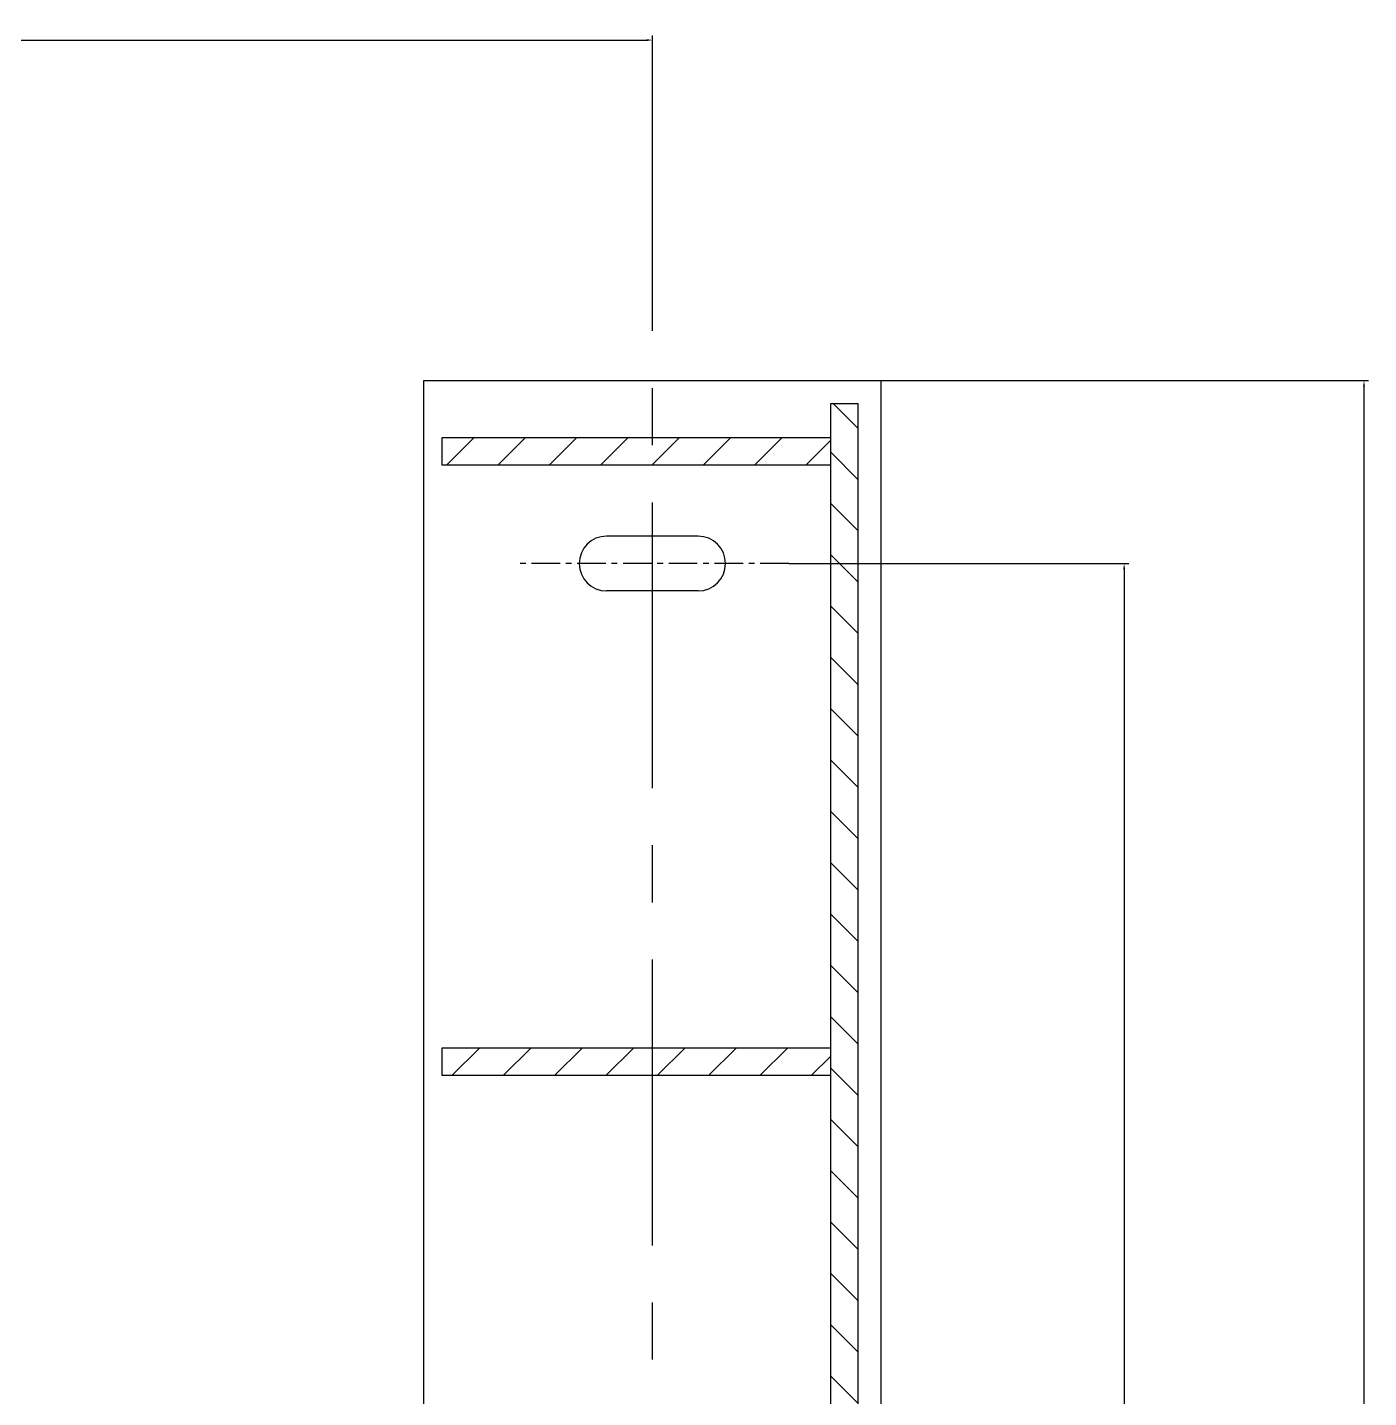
# Model space of a CAD drawing. Header units: millimetres. Extents: x -25 to 7826, y -10 to 13674.
# Drawn here: x 5735 to 6322, y 9889 to 10488 of the extents above; entities that cross this region are included whole.
import ezdxf

# ---------------------------------------------------------------- set-up
doc = ezdxf.new("R2010")
doc.units = ezdxf.units.MM
doc.header["$LTSCALE"] = 10
doc.linetypes.add('CENTER', pattern=[2, 1.25, -0.25, 0.25, -0.25])
for name, color, linetype in [('3中心线层', 1, 'CENTER'), ('5剖面线层', 2, 'Continuous'), ('7标注层', 4, 'Continuous')]:
    doc.layers.add(name, color=color, linetype=linetype)
doc.styles.add('TH_GBDIM', font='romans.shx', dxfattribs={"width": 0.8, "bigfont": 'gbcbig.shx'})
doc.dimstyles.new('TH_GBDIM', dxfattribs={"dimtxt": 3.5, "dimasz": 2.5, "dimexe": 2, "dimexo": 0, "dimgap": 1.5, "dimtad": 1, "dimdec": 1, "dimdsep": 46, "dimtxsty": 'TH_GBDIM', "dimcen": 2.5, "dimclrd": 130, "dimclre": 130, "dimclrt": 3, "dimadec": 0, "dimazin": 2, "dimtfac": 0.714286, "dimtdec": 1, "dimtmove": 0, "dimatfit": 3, "dimfxl": 0, "dimtzin": 0, "dimlwd": -1, "dimlwe": -1, "dimarcsym": 0})

# ---------------------------------------------------------------- blocks, each defined once
blk = doc.blocks.new('*D16')
at = {"layer": '7标注层', "color": 130}
for p, q in [((4947.42, 10454.81), (4947.42, 10484.54)), ((6008.74, 10454.81), (6008.74, 10484.54)), ((4949.92, 10482.54), (6006.24, 10482.54))]:
    blk.add_line(p, q, dxfattribs=at)
for points in [[(4949.92, 10482.96), (4949.92, 10482.12), (4947.42, 10482.54)], [(6006.24, 10482.96), (6006.24, 10482.12), (6008.74, 10482.54)]]:
    blk.add_solid(points, dxfattribs=at)
at = {"layer": 'Defpoints', "color": 0}
for p in [(6008.74, 10482.54), (4947.42, 10454.81), (6008.74, 10454.81)]:
    blk.add_point(p, dxfattribs=at)
at = {"layer": '7标注层', "color": 3, "insert": (5478.08, 10485.79), "char_height": 3.5, "attachment_point": 5, "style": 'TH_GBDIM'}
blk.add_mtext('6400{}{}', dxfattribs=at)
blk = doc.blocks.new('*D18')
at = {"layer": '7标注层', "color": 130}
for p, q in [((6068.41, 10253.56), (6217.09, 10253.56)), ((6215.09, 10251.06), (6215.09, 9296.06)), ((6068.41, 9293.56), (6217.09, 9293.56))]:
    blk.add_line(p, q, dxfattribs=at)
for points in [[(6214.67, 10251.06), (6215.5, 10251.06), (6215.09, 10253.56)], [(6214.67, 9296.06), (6215.5, 9296.06), (6215.09, 9293.56)]]:
    blk.add_solid(points, dxfattribs=at)
at = {"layer": 'Defpoints', "color": 0}
for p in [(6068.41, 10253.56), (6068.41, 9293.56), (6215.09, 9293.56)]:
    blk.add_point(p, dxfattribs=at)
at = {"layer": '7标注层', "color": 3, "insert": (6211.84, 9773.56), "char_height": 3.5, "attachment_point": 5, "rotation": 90, "style": 'TH_GBDIM'}
blk.add_mtext('1800{}{}', dxfattribs=at)
blk = doc.blocks.new('*D19')
at = {"layer": '7标注层', "color": 130}
for p, q in [((6108.74, 10333.56), (6322.01, 10333.56)), ((6320.01, 9216.06), (6320.01, 10331.06)), ((6108.74, 9213.56), (6322.01, 9213.56))]:
    blk.add_line(p, q, dxfattribs=at)
for points in [[(6319.59, 10331.06), (6320.43, 10331.06), (6320.01, 10333.56)], [(6319.59, 9216.06), (6320.43, 9216.06), (6320.01, 9213.56)]]:
    blk.add_solid(points, dxfattribs=at)
at = {"layer": 'Defpoints', "color": 0}
for p in [(6108.74, 10333.56), (6320.01, 10333.56), (6108.74, 9213.56)]:
    blk.add_point(p, dxfattribs=at)
at = {"layer": '7标注层', "color": 3, "insert": (6316.76, 9773.56), "char_height": 3.5, "attachment_point": 5, "rotation": 90, "style": 'TH_GBDIM'}
blk.add_mtext('2040{}{}', dxfattribs=at)

msp = doc.modelspace()

# ---------------------------------------------------------------- hatches: boundary and pattern name
at = {"layer": '5剖面线层'}
h = msp.add_hatch(dxfattribs=at)
h.set_pattern_fill('ANSI31', color=256, scale=5, angle=90, style=0)
h.paths.add_polyline_path([(4869.42, 10323.56), (4857.42, 10323.56), (4857.42, 9773.56), (4869.42, 9773.56)])
h.paths.add_polyline_path([(4857.42, 9223.56), (4869.42, 9223.56), (4869.42, 9773.56), (4857.42, 9773.56)])
h.paths.add_polyline_path([(6086.74, 9773.56), (6098.74, 9773.56), (6098.74, 10323.56), (6086.74, 10323.56)])
h.paths.add_polyline_path([(6098.74, 9773.56), (6086.74, 9773.56), (6086.74, 9223.56), (6098.74, 9223.56)])
h = msp.add_hatch(dxfattribs=at)
h.set_pattern_fill('ANSI31', color=256, scale=5, style=0)
h.paths.add_polyline_path([(5039.42, 10296.56), (5039.42, 10308.56), (4947.42, 10308.56), (4947.42, 10296.56)])
h.paths.add_polyline_path([(4947.42, 10296.56), (4947.42, 10308.56), (4869.42, 10308.56), (4869.42, 10296.56)])
h.paths.add_polyline_path([(4947.42, 10029.56), (4947.42, 10041.56), (4869.42, 10041.56), (4869.42, 10029.56)])
h.paths.add_polyline_path([(5039.42, 10029.56), (5039.42, 10041.56), (4947.42, 10041.56), (4947.42, 10029.56)])
h.paths.add_polyline_path([(4947.42, 9517.56), (4947.42, 9505.56), (5039.42, 9505.56), (5039.42, 9517.56)])
h.paths.add_polyline_path([(4947.42, 9505.56), (4947.42, 9517.56), (4869.42, 9517.56), (4869.42, 9505.56)])
h.paths.add_polyline_path([(4947.42, 9250.56), (4947.42, 9238.56), (5039.42, 9238.56), (5039.42, 9250.56)])
h.paths.add_polyline_path([(4869.42, 9250.56), (4869.42, 9238.56), (4947.42, 9238.56), (4947.42, 9250.56)])
h.paths.add_polyline_path([(5916.74, 9250.56), (5916.74, 9238.56), (6008.74, 9238.56), (6008.74, 9250.56)])
h.paths.add_polyline_path([(6086.74, 9238.56), (6086.74, 9250.56), (6008.74, 9250.56), (6008.74, 9238.56)])
h.paths.add_polyline_path([(6008.74, 9517.56), (6008.74, 9505.56), (6086.74, 9505.56), (6086.74, 9517.56)])
h.paths.add_polyline_path([(5916.74, 9517.56), (5916.74, 9505.56), (6008.74, 9505.56), (6008.74, 9517.56)])
h.paths.add_polyline_path([(6008.74, 10029.56), (6008.74, 10041.56), (5916.74, 10041.56), (5916.74, 10029.56)])
h.paths.add_polyline_path([(6008.74, 10041.56), (6008.74, 10029.56), (6086.74, 10029.56), (6086.74, 10041.56)])
h.paths.add_polyline_path([(6008.74, 10296.56), (6008.74, 10308.56), (5916.74, 10308.56), (5916.74, 10296.56)])
h.paths.add_polyline_path([(6086.74, 10296.56), (6086.74, 10308.56), (6008.74, 10308.56), (6008.74, 10296.56)])

# ---------------------------------------------------------------- linework, layer by layer
for p, q in [((5908.74, 9213.56), (5908.74, 10333.56)), ((5908.74, 10333.56), (6108.74, 10333.56)), ((6108.74, 10333.56), (6108.74, 9213.56)), ((6086.74, 9223.56), (6086.74, 10323.56)), ((6086.74, 10323.56), (6098.74, 10323.56)), ((6098.74, 9223.56), (6098.74, 10323.56)), ((6086.74, 10308.56), (5916.74, 10308.56)), ((5916.74, 10308.56), (5916.74, 10296.56)), ((6086.74, 10296.56), (5916.74, 10296.56)), ((6028.74, 10265.56), (5988.74, 10265.56)), ((6028.74, 10241.56), (5988.74, 10241.56)), ((6086.74, 10041.56), (5916.74, 10041.56)), ((5916.74, 10041.56), (5916.74, 10029.56)), ((6086.74, 10029.56), (5916.74, 10029.56))]:
    msp.add_line(p, q)
for centre, start, end in [((5988.74, 10253.56), 90, 270), ((6028.74, 10253.56), 270, 90)]:
    msp.add_arc(centre, 12, start, end)
at = {"layer": '3中心线层', "ltscale": 10}
msp.add_line((6008.74, 9155.31), (6008.74, 10454.81), dxfattribs=at)
at = {"layer": '3中心线层'}
msp.add_line((6068.41, 10253.56), (5949.07, 10253.56), dxfattribs=at)

# ---------------------------------------------------------------- dimensions: what is measured, and where the dimension line sits
at = {"layer": '7标注层'}
dim = msp.add_linear_dim(base=(6008.74, 10482.54), p1=(4947.42, 10454.81), p2=(6008.74, 10454.81), text='6400{}{}', dimstyle='TH_GBDIM', override={"dimgap": 1.5, "dimtad": 1, "dimjust": 0, "dimdec": 1, "dimlfac": 1, "dimse1": 0, "dimse2": 0, "dimsd1": 0, "dimsd2": 0}, dxfattribs=at)
dim.commit()
dim.dimension.update_dxf_attribs({"geometry": '*D16', "text_midpoint": (5478.08, 10485.79)})
for base, p1, p2, text, picture, middle in [((6320.01, 10333.56), (6108.74, 9213.56), (6108.74, 10333.56), '2040{}{}', '*D19', (6316.76, 9773.56)), ((6215.09, 9293.56), (6068.41, 10253.56), (6068.41, 9293.56), '1800{}{}', '*D18', (6211.84, 9773.56))]:
    dim = msp.add_linear_dim(base=base, p1=p1, p2=p2, angle=90, text=text, dimstyle='TH_GBDIM', override={"dimgap": 1.5, "dimtad": 1, "dimjust": 0, "dimdec": 1, "dimlfac": 1, "dimse1": 0, "dimse2": 0, "dimsd1": 0, "dimsd2": 0}, dxfattribs=at)
    dim.commit()
    dim.dimension.update_dxf_attribs({"geometry": picture, "text_midpoint": middle})

doc.saveas('drawing.dxf')
